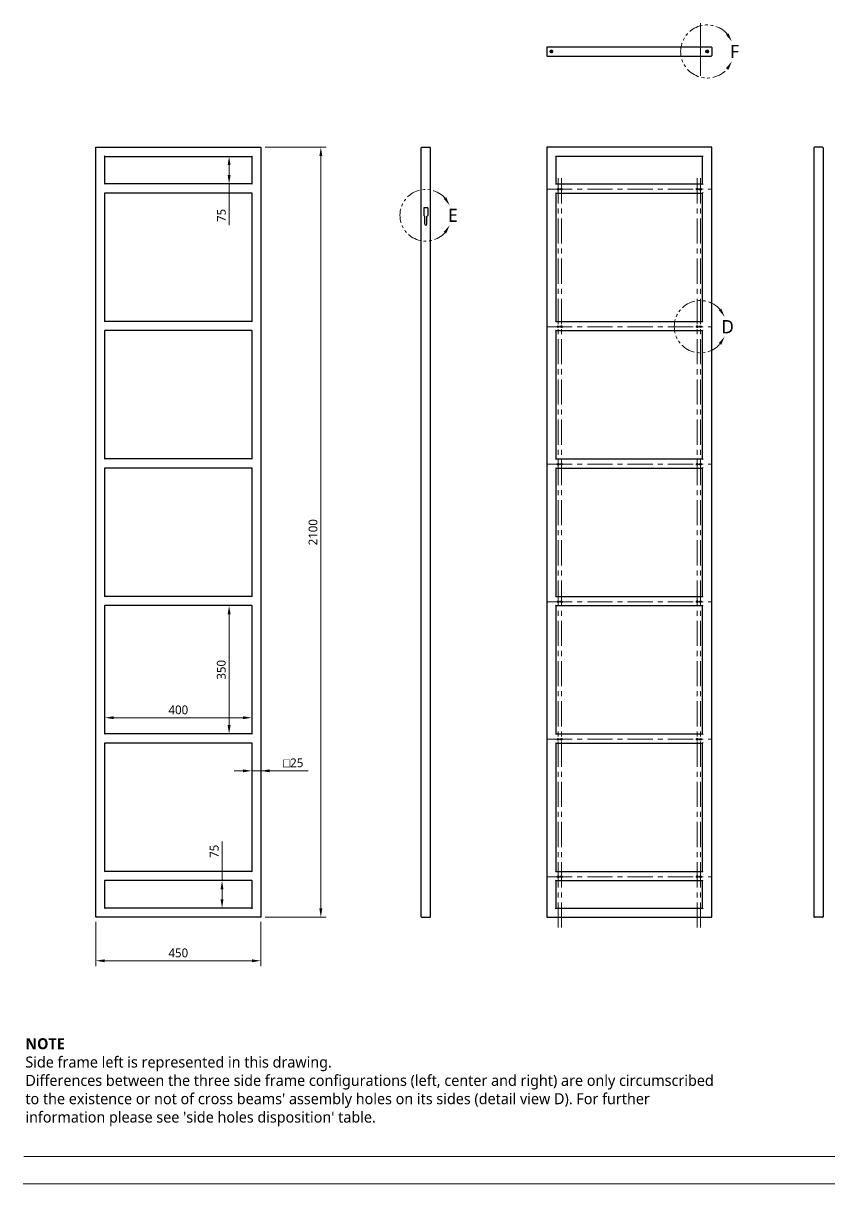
# Model space of a CAD drawing. Header units: millimetres. Extents: x 6 to 2422, y -21 to 287.
# Drawn here: x 862 to 1045.3, y 10 to 273.7 of the extents above; entities that cross this region are included whole.
import ezdxf

# ---------------------------------------------------------------- set-up
doc = ezdxf.new("R2010")
doc.units = ezdxf.units.MM
doc.header["$LTSCALE"] = 12.7
doc.header["$PDMODE"] = 33
doc.header["$PDSIZE"] = 1
for name, pattern in [('CENTER', [0.72, 0.45, -0.09, 0.09, -0.09]), ('HIDDEN', [0.15, 0.1, -0.05]), ('ONS_PHANTOM', [0.5, 0.25, -0.05, 0.05, -0.05, 0.05, -0.05])]:
    doc.linetypes.add(name, pattern=pattern)
for name, color, linetype, lineweight in [('ANNOTATION_TEXT', 7, 'Continuous', 25), ('BORDER_FRAME', 7, 'Continuous', 15), ('CENTERLINES', 251, 'CENTER', 13), ('DETAIL_VIEW_PARENT_BORDER', 7, 'ONS_PHANTOM', 15), ('SKETCHED_GEOMETRY', 251, 'Continuous', 13), ('SURFACE_THREAD_SYMBOLS_ON_AXIS', 7, 'HIDDEN', 15), ('Visible', 7, 'Continuous', 25)]:
    doc.layers.add(name, color=color, linetype=linetype, lineweight=lineweight)
doc.styles.add('Onshape-Standard', font='NotoSans-Regular.ttf')
doc.styles.add('Onshape-Standard-Dimension', font='OpenSans-Regular.ttf')
doc.styles.add('Onshape-Standard-NoteStyle', font='Open Sans', dxfattribs={"height": 2.5})
doc.dimstyles.new('Onshape-ISO-25$0', dxfattribs={"dimtxt": 2, "dimasz": 2, "dimexe": 1.25, "dimexo": 1, "dimgap": 0.75, "dimtad": 1, "dimtxsty": 'Onshape-Standard-Dimension', "dimcen": 2.5, "dimclrd": 251, "dimclre": 251, "dimclrt": 251, "dimadec": 1, "dimazin": 0, "dimtfac": 1, "dimtmove": 0, "dimatfit": 3, "dimfxl": 1, "dimlwd": 13, "dimlwe": 13, "dimarcsym": 0})

# ---------------------------------------------------------------- blocks, each defined once
blk = doc.blocks.new('*D11')
at = {"layer": 'ANNOTATION_TEXT', "color": 251, "lineweight": 13}
for p, q in [((878.49, 69.56), (878.49, 59.43)), ((915.99, 69.56), (915.99, 59.43)), ((913.99, 60.68), (880.49, 60.68))]:
    blk.add_line(p, q, dxfattribs=at)
at = {"layer": 'ANNOTATION_TEXT', "color": 251}
for points in [[(880.49, 61.01), (880.49, 60.35), (878.49, 60.68)], [(913.99, 60.35), (913.99, 61.01), (915.99, 60.68)]]:
    blk.add_solid(points, dxfattribs=at)
at = {"layer": 'Defpoints', "color": 0}
for p in [(878.49, 70.56), (915.99, 70.56), (878.49, 60.68)]:
    blk.add_point(p, dxfattribs=at)
at = {"layer": 'ANNOTATION_TEXT', "color": 251, "insert": (897.24, 62.46), "char_height": 2, "attachment_point": 5, "style": 'Onshape-Standard-Dimension'}
blk.add_mtext('450', dxfattribs=at)
blk = doc.blocks.new('*D12')
at = {"layer": 'ANNOTATION_TEXT', "color": 251, "lineweight": 13}
for p, q in [((916.99, 245.56), (930.87, 245.56)), ((929.62, 243.56), (929.62, 72.56)), ((916.99, 70.56), (930.87, 70.56))]:
    blk.add_line(p, q, dxfattribs=at)
at = {"layer": 'ANNOTATION_TEXT', "color": 251}
for points in [[(929.96, 243.56), (929.29, 243.56), (929.62, 245.56)], [(929.29, 72.56), (929.96, 72.56), (929.62, 70.56)]]:
    blk.add_solid(points, dxfattribs=at)
at = {"layer": 'Defpoints', "color": 0}
for p in [(915.99, 245.56), (915.99, 70.56), (929.62, 70.56)]:
    blk.add_point(p, dxfattribs=at)
at = {"layer": 'ANNOTATION_TEXT', "color": 251, "insert": (927.85, 158.06), "char_height": 2, "attachment_point": 5, "rotation": 90, "style": 'Onshape-Standard-Dimension'}
blk.add_mtext('2100', dxfattribs=at)
blk = doc.blocks.new('*D13')
at = {"layer": 'ANNOTATION_TEXT', "color": 251, "lineweight": 13}
for p, q in [((907.18, 78.9), (907.18, 87.76)), ((906.18, 78.9), (905.93, 78.9)), ((907.18, 74.65), (907.18, 76.9)), ((906.18, 72.65), (905.93, 72.65))]:
    blk.add_line(p, q, dxfattribs=at)
at = {"layer": 'ANNOTATION_TEXT', "color": 251}
for points in [[(907.51, 76.9), (906.84, 76.9), (907.18, 78.9)], [(906.84, 74.65), (907.51, 74.65), (907.18, 72.65)]]:
    blk.add_solid(points, dxfattribs=at)
at = {"layer": 'Defpoints', "color": 0}
for p in [(907.18, 78.9), (907.18, 78.9), (907.18, 72.65)]:
    blk.add_point(p, dxfattribs=at)
at = {"layer": 'ANNOTATION_TEXT', "color": 251, "insert": (905.41, 85.56), "char_height": 2, "attachment_point": 5, "rotation": 90, "style": 'Onshape-Standard-Dimension'}
blk.add_mtext('75', dxfattribs=at)
blk = doc.blocks.new('*D14')
at = {"layer": 'ANNOTATION_TEXT', "color": 251, "lineweight": 13}
for p, q in [((911.91, 103.84), (909.91, 103.84)), ((913.91, 104.84), (913.91, 105.09)), ((913.91, 103.84), (915.99, 103.84)), ((915.99, 104.84), (915.99, 105.09)), ((915.99, 103.84), (926.71, 103.84)), ((917.99, 103.84), (919.99, 103.84))]:
    blk.add_line(p, q, dxfattribs=at)
at = {"layer": 'ANNOTATION_TEXT', "color": 251}
for points in [[(911.91, 103.51), (911.91, 104.18), (913.91, 103.84)], [(917.99, 104.18), (917.99, 103.51), (915.99, 103.84)]]:
    blk.add_solid(points, dxfattribs=at)
at = {"layer": 'Defpoints', "color": 0}
for p in [(913.91, 103.84), (915.99, 103.84), (915.99, 103.84)]:
    blk.add_point(p, dxfattribs=at)
at = {"layer": 'ANNOTATION_TEXT', "color": 251, "insert": (923.35, 105.65), "char_height": 2, "attachment_point": 5, "style": 'Onshape-Standard-Dimension'}
blk.add_mtext('{\\FGDT.SHX|c0;o}25', dxfattribs=at)
blk = doc.blocks.new('*D15')
at = {"layer": 'ANNOTATION_TEXT', "color": 251, "lineweight": 13}
for p, q in [((880.58, 113.23), (880.58, 117.16)), ((913.91, 113.23), (913.91, 117.16)), ((911.91, 115.91), (882.58, 115.91))]:
    blk.add_line(p, q, dxfattribs=at)
at = {"layer": 'ANNOTATION_TEXT', "color": 251}
for points in [[(882.58, 116.25), (882.58, 115.58), (880.58, 115.91)], [(911.91, 115.58), (911.91, 116.25), (913.91, 115.91)]]:
    blk.add_solid(points, dxfattribs=at)
at = {"layer": 'Defpoints', "color": 0}
for p in [(880.58, 115.91), (880.58, 112.23), (913.91, 112.23)]:
    blk.add_point(p, dxfattribs=at)
at = {"layer": 'ANNOTATION_TEXT', "color": 251, "insert": (897.24, 117.69), "char_height": 2, "attachment_point": 5, "style": 'Onshape-Standard-Dimension'}
blk.add_mtext('400', dxfattribs=at)
blk = doc.blocks.new('*D16')
at = {"layer": 'ANNOTATION_TEXT', "color": 251, "lineweight": 13}
for p, q in [((912.91, 141.4), (907.53, 141.4)), ((908.78, 139.4), (908.78, 114.23)), ((912.91, 112.23), (907.53, 112.23))]:
    blk.add_line(p, q, dxfattribs=at)
at = {"layer": 'ANNOTATION_TEXT', "color": 251}
for points in [[(909.12, 139.4), (908.45, 139.4), (908.78, 141.4)], [(908.45, 114.23), (909.12, 114.23), (908.78, 112.23)]]:
    blk.add_solid(points, dxfattribs=at)
at = {"layer": 'Defpoints', "color": 0}
for p in [(913.91, 141.4), (908.78, 112.23), (913.91, 112.23)]:
    blk.add_point(p, dxfattribs=at)
at = {"layer": 'ANNOTATION_TEXT', "color": 251, "insert": (907.01, 126.81), "char_height": 2, "attachment_point": 5, "rotation": 90, "style": 'Onshape-Standard-Dimension'}
blk.add_mtext('350', dxfattribs=at)
blk = doc.blocks.new('*D17')
at = {"layer": 'ANNOTATION_TEXT', "color": 251, "lineweight": 13}
for p, q in [((907.78, 243.48), (907.53, 243.48)), ((908.78, 241.48), (908.78, 239.23)), ((907.78, 237.23), (907.53, 237.23)), ((908.78, 237.23), (908.78, 227.86))]:
    blk.add_line(p, q, dxfattribs=at)
at = {"layer": 'ANNOTATION_TEXT', "color": 251}
for points in [[(909.12, 241.48), (908.45, 241.48), (908.78, 243.48)], [(908.45, 239.23), (909.12, 239.23), (908.78, 237.23)]]:
    blk.add_solid(points, dxfattribs=at)
at = {"layer": 'Defpoints', "color": 0}
for p in [(908.78, 243.48), (908.78, 237.23), (908.78, 237.23)]:
    blk.add_point(p, dxfattribs=at)
at = {"layer": 'ANNOTATION_TEXT', "color": 251, "insert": (907.02, 230.06), "char_height": 2, "attachment_point": 5, "rotation": 90, "style": 'Onshape-Standard-Dimension'}
blk.add_mtext('75', dxfattribs=at)

msp = doc.modelspace()

# ---------------------------------------------------------------- linework, layer by layer
at = {"layer": 'BORDER_FRAME'}
msp.add_line((1262, 10), (862, 10), dxfattribs=at)
at = {"layer": 'CENTERLINES'}
for p, q in [((983.53408, 238.5203, 0.06439), (983.53408, 68.06197, -0.06439)), ((984.28408, 238.5203, 0.06439), (984.28408, 68.06197, -0.06439)), ((1015.11742, 238.5203, 0.06439), (1015.11742, 68.06197, -0.06439)), ((1015.86742, 238.5203, 0.06439), (1015.86742, 68.06197, -0.06439)), ((981.03408, 236.0203), (1018.36742, 236.0203)), ((981.03408, 204.7703), (1018.36742, 204.7703)), ((981.03408, 173.5203), (1018.36742, 173.5203)), ((981.03408, 142.2703), (1018.36742, 142.2703)), ((981.03408, 111.0203), (1018.36742, 111.0203)), ((981.03408, 79.7703), (1018.36742, 79.7703))]:
    msp.add_line(p, q, dxfattribs=at)
at = {"layer": 'DETAIL_VIEW_PARENT_BORDER', "color": 251, "lineweight": 13}
for centre, radius, start, end in [((1017.40908, 267.31645), 6.03255, 40.7380317, 319.1365362), ((953.47141, 230.08405), 5.8729, 41.8769722, 317.9936138), ((1015.86742, 204.7703), 5.94061, 41.3860955, 318.486212)]:
    msp.add_arc(centre, radius, start, end, dxfattribs=at)
for points in [[(1023.01247, 269.55112), (1022.26021, 271.434), (1021.69021, 271.08825)], [(1023.00756, 265.06952), (1021.68194, 263.53529), (1022.25119, 263.18829)], [(958.90253, 232.31872), (958.12142, 234.18981), (957.55681, 233.83534)], [(958.89747, 227.83711), (957.54832, 226.32354), (958.11214, 225.96779)], [(1021.3717, 207.00497), (1020.603, 208.8812), (1020.03605, 208.53047)], [(1021.3667, 202.52336), (1020.02766, 201.00084), (1020.59383, 200.64886)]]:
    msp.add_solid(points, dxfattribs=at)
at = {"layer": 'SKETCHED_GEOMETRY'}
for p, q in [((1015.89546, 273.7387, 0.00452), (1015.89546, 261.76321, -0.00452)), ((1262, 16.17802), (862.16999, 16.17802))]:
    msp.add_line(p, q, dxfattribs=at)
at = {"layer": 'SURFACE_THREAD_SYMBOLS_ON_AXIS'}
for centre, radius in [((981.99242, 267.31645), 0.33333), ((1017.40908, 267.31645), 0.33333), ((984.28408, 236.0203), 0.20833), ((1015.11742, 236.0203), 0.20833), ((984.28408, 204.7703), 0.20833), ((1015.11742, 204.7703), 0.20833), ((984.28408, 173.5203), 0.20833), ((1015.11742, 173.5203), 0.20833), ((984.28408, 142.2703), 0.20833), ((1015.11742, 142.2703), 0.20833), ((984.28408, 111.0203), 0.20833), ((1015.11742, 111.0203), 0.20833), ((984.28408, 79.7703), 0.20833), ((1015.11742, 79.7703), 0.20833)]:
    msp.add_arc(centre, radius, 260, 188, dxfattribs=at)
at = {"layer": 'Visible'}
for p, q in [((980.95075, 268.23312), (980.95075, 266.39978)), ((981.07575, 268.35812), (1018.32575, 268.35812)), ((981.99242, 267.60812), (981.99242, 267.02478)), ((1017.40908, 267.60812), (1017.40908, 267.02478)), ((1018.45075, 268.23312), (1018.45075, 266.39978)), ((981.07575, 266.27478), (1018.32575, 266.27478)), ((878.49169, 70.56197), (878.49169, 245.56197)), ((878.49169, 245.56197), (915.99169, 245.56197)), ((878.61669, 245.43697), (878.49169, 245.56197)), ((915.86669, 245.43697), (915.99169, 245.56197)), ((915.99169, 245.56197), (915.99169, 70.56197)), ((952.44579, 70.68697), (952.44579, 245.43697)), ((952.57079, 245.56197), (954.40412, 245.56197)), ((954.52912, 70.68697), (954.52912, 245.43697)), ((980.95075, 245.56197), (980.95075, 70.56197)), ((1018.45075, 245.56197), (980.95075, 245.56197)), ((980.95075, 245.56197), (981.07575, 245.43697)), ((1018.45075, 245.56197), (1018.32575, 245.43697)), ((1018.45075, 70.56197), (1018.45075, 245.56197)), ((1041.6395, 245.43697), (1041.6395, 70.68697)), ((1043.59784, 245.56197), (1041.7645, 245.56197)), ((1043.72284, 245.43697), (1043.72284, 70.68697)), ((880.57502, 243.47863), (880.45002, 243.60363)), ((880.57502, 237.22863), (880.57502, 243.47863)), ((880.57502, 243.47863), (913.90835, 243.47863)), ((913.90835, 243.47863), (914.03335, 243.60363)), ((913.90835, 243.47863), (913.90835, 237.22863)), ((982.90908, 243.60363), (983.03408, 243.47863)), ((983.03408, 243.47863), (983.03408, 237.22863)), ((1016.36742, 243.47863), (983.03408, 243.47863)), ((1016.49242, 243.60363), (1016.36742, 243.47863)), ((1016.36742, 237.22863), (1016.36742, 243.47863)), ((880.57502, 237.22863), (880.45002, 237.10363)), ((880.45002, 235.2703), (880.57502, 235.1453)), ((913.90835, 237.22863), (880.57502, 237.22863)), ((880.57502, 205.97863), (880.57502, 235.1453)), ((913.90835, 235.1453), (880.57502, 235.1453)), ((914.03335, 237.10363), (913.90835, 237.22863)), ((913.90835, 235.1453), (914.03335, 235.2703)), ((913.90835, 235.1453), (913.90835, 205.97863)), ((983.03408, 237.22863), (982.90908, 237.10363)), ((982.90908, 235.2703), (983.03408, 235.1453)), ((983.03408, 237.22863), (1016.36742, 237.22863)), ((983.03408, 235.1453), (983.03408, 205.97863)), ((983.03408, 235.1453), (1016.36742, 235.1453)), ((1016.49242, 237.10363), (1016.36742, 237.22863)), ((1016.36742, 235.1453), (1016.49242, 235.2703)), ((1016.36742, 205.97863), (1016.36742, 235.1453)), ((953.02912, 231.7703), (953.02912, 230.07922)), ((953.04133, 230.04976), (953.24609, 229.845)), ((953.90412, 231.81197), (953.07079, 231.81197)), ((953.25829, 228.06197), (953.25829, 229.81554)), ((953.71662, 228.06197), (953.71662, 229.81554)), ((953.93359, 230.04976), (953.72883, 229.845)), ((953.94579, 231.7703), (953.94579, 230.07922)), ((880.57502, 205.97863), (880.45002, 205.85363)), ((913.90835, 205.97863), (880.57502, 205.97863)), ((914.03335, 205.85363), (913.90835, 205.97863)), ((983.03408, 205.97863), (982.90908, 205.85363)), ((983.03408, 205.97863), (1016.36742, 205.97863)), ((1016.49242, 205.85363), (1016.36742, 205.97863)), ((880.45002, 204.0203), (880.57502, 203.8953)), ((880.57502, 174.72863), (880.57502, 203.8953)), ((913.90835, 203.8953), (880.57502, 203.8953)), ((913.90835, 203.8953), (914.03335, 204.0203)), ((913.90835, 203.8953), (913.90835, 174.72863)), ((982.90908, 204.0203), (983.03408, 203.8953)), ((983.03408, 203.8953), (983.03408, 174.72863)), ((983.03408, 203.8953), (1016.36742, 203.8953)), ((1016.36742, 203.8953), (1016.49242, 204.0203)), ((1016.36742, 174.72863), (1016.36742, 203.8953)), ((880.57502, 174.72863), (880.45002, 174.60363)), ((913.90835, 174.72863), (880.57502, 174.72863)), ((914.03335, 174.60363), (913.90835, 174.72863)), ((983.03408, 174.72863), (982.90908, 174.60363)), ((983.03408, 174.72863), (1016.36742, 174.72863)), ((1016.49242, 174.60363), (1016.36742, 174.72863)), ((880.45002, 172.7703), (880.57502, 172.6453)), ((880.57502, 143.47863), (880.57502, 172.6453)), ((913.90835, 172.6453), (880.57502, 172.6453)), ((913.90835, 172.6453), (914.03335, 172.7703)), ((913.90835, 172.6453), (913.90835, 143.47863)), ((982.90908, 172.7703), (983.03408, 172.6453)), ((983.03408, 172.6453), (983.03408, 143.47863)), ((983.03408, 172.6453), (1016.36742, 172.6453)), ((1016.36742, 172.6453), (1016.49242, 172.7703)), ((1016.36742, 143.47863), (1016.36742, 172.6453)), ((880.57502, 143.47863), (880.45002, 143.35363)), ((913.90835, 143.47863), (880.57502, 143.47863)), ((914.03335, 143.35363), (913.90835, 143.47863)), ((983.03408, 143.47863), (982.90908, 143.35363)), ((983.03408, 143.47863), (1016.36742, 143.47863)), ((1016.49242, 143.35363), (1016.36742, 143.47863)), ((880.45002, 141.5203), (880.57502, 141.3953)), ((913.90835, 141.3953), (880.57502, 141.3953)), ((880.57502, 112.22863), (880.57502, 141.3953)), ((913.90835, 141.3953), (914.03335, 141.5203)), ((913.90835, 141.3953), (913.90835, 112.22863)), ((982.90908, 141.5203), (983.03408, 141.3953)), ((983.03408, 141.3953), (983.03408, 112.22863)), ((983.03408, 141.3953), (1016.36742, 141.3953)), ((1016.36742, 141.3953), (1016.49242, 141.5203)), ((1016.36742, 112.22863), (1016.36742, 141.3953)), ((880.57502, 112.22863), (880.45002, 112.10363)), ((913.90835, 112.22863), (880.57502, 112.22863)), ((914.03335, 112.10363), (913.90835, 112.22863)), ((983.03408, 112.22863), (982.90908, 112.10363)), ((983.03408, 112.22863), (1016.36742, 112.22863)), ((1016.49242, 112.10363), (1016.36742, 112.22863)), ((880.45002, 110.2703), (880.57502, 110.1453)), ((880.57502, 80.97863), (880.57502, 110.1453)), ((913.90835, 110.1453), (880.57502, 110.1453)), ((913.90835, 110.1453), (914.03335, 110.2703)), ((913.90835, 110.1453), (913.90835, 80.97863)), ((982.90908, 110.2703), (983.03408, 110.1453)), ((983.03408, 110.1453), (983.03408, 80.97863)), ((983.03408, 110.1453), (1016.36742, 110.1453)), ((1016.36742, 110.1453), (1016.49242, 110.2703)), ((1016.36742, 80.97863), (1016.36742, 110.1453)), ((880.57502, 80.97863), (880.45002, 80.85363)), ((913.90835, 80.97863), (880.57502, 80.97863)), ((914.03335, 80.85363), (913.90835, 80.97863)), ((983.03408, 80.97863), (982.90908, 80.85363)), ((983.03408, 80.97863), (1016.36742, 80.97863)), ((1016.49242, 80.85363), (1016.36742, 80.97863)), ((880.45002, 79.0203), (880.57502, 78.8953)), ((880.57502, 72.6453), (880.57502, 78.8953)), ((913.90835, 78.8953), (880.57502, 78.8953)), ((913.90835, 78.8953), (914.03335, 79.0203)), ((913.90835, 78.8953), (913.90835, 72.6453)), ((982.90908, 79.0203), (983.03408, 78.8953)), ((983.03408, 78.8953), (983.03408, 72.6453)), ((983.03408, 78.8953), (1016.36742, 78.8953)), ((1016.36742, 78.8953), (1016.49242, 79.0203)), ((1016.36742, 72.6453), (1016.36742, 78.8953)), ((880.57502, 72.6453), (880.45002, 72.5203)), ((913.90835, 72.6453), (880.57502, 72.6453)), ((913.90835, 72.6453), (914.03335, 72.5203)), ((982.90908, 72.5203), (983.03408, 72.6453)), ((983.03408, 72.6453), (1016.36742, 72.6453)), ((1016.49242, 72.5203), (1016.36742, 72.6453)), ((878.61669, 70.68697), (878.49169, 70.56197)), ((915.99169, 70.56197), (878.49169, 70.56197)), ((915.86669, 70.68697), (915.99169, 70.56197)), ((952.57079, 70.56197), (954.40412, 70.56197)), ((980.95075, 70.56197), (981.07575, 70.68697)), ((980.95075, 70.56197), (1018.45075, 70.56197)), ((1018.45075, 70.56197), (1018.32575, 70.68697)), ((1043.59784, 70.56197), (1041.7645, 70.56197))]:
    msp.add_line(p, q, dxfattribs=at)
for centre, radius in [((981.99242, 267.31645), 0.29167), ((1017.40908, 267.31645), 0.29167), ((983.53408, 236.0203), 0.1875), ((984.28408, 236.0203), 0.175), ((1015.11742, 236.0203), 0.175), ((1015.86742, 236.0203), 0.1875), ((983.53408, 204.7703), 0.1875), ((984.28408, 204.7703), 0.175), ((1015.11742, 204.7703), 0.175), ((1015.86742, 204.7703), 0.1875), ((983.53408, 173.5203), 0.1875), ((984.28408, 173.5203), 0.175), ((1015.11742, 173.5203), 0.175), ((1015.86742, 173.5203), 0.1875), ((983.53408, 142.2703), 0.1875), ((984.28408, 142.2703), 0.175), ((1015.11742, 142.2703), 0.175), ((1015.86742, 142.2703), 0.1875), ((983.53408, 111.0203), 0.1875), ((984.28408, 111.0203), 0.175), ((1015.11742, 111.0203), 0.175), ((1015.86742, 111.0203), 0.1875), ((983.53408, 79.7703), 0.1875), ((984.28408, 79.7703), 0.175), ((1015.11742, 79.7703), 0.175), ((1015.86742, 79.7703), 0.1875)]:
    msp.add_circle(centre, radius, dxfattribs=at)
for centre, radius, start, end in [((981.07575, 268.23312), 0.125, 90, 180), ((981.07575, 266.39978), 0.125, 180, 270), ((1018.32575, 268.23312), 0.125, 0, 90), ((1018.32575, 266.39978), 0.125, 270, 0), ((952.57079, 245.43697), 0.125, 90, 180), ((954.40412, 245.43697), 0.125, 0, 90), ((1041.7645, 245.43697), 0.125, 90, 180), ((1043.59784, 245.43697), 0.125, 0, 90), ((953.07079, 231.7703), 0.04167, 90, 180), ((953.07079, 230.07922), 0.04167, 180, 225), ((953.21662, 229.81554), 0.04167, 0, 45), ((953.75829, 229.81554), 0.04167, 135, 180), ((953.90412, 231.7703), 0.04167, 0, 90), ((953.90412, 230.07922), 0.04167, 315, 0), ((953.48746, 228.06197), 0.22917, 180, 0), ((952.57079, 70.68697), 0.125, 180, 270), ((954.40412, 70.68697), 0.125, 270, 0), ((1041.7645, 70.68697), 0.125, 180, 270), ((1043.59784, 70.68697), 0.125, 270, 0)]:
    msp.add_arc(centre, radius, start, end, dxfattribs=at)

# ---------------------------------------------------------------- texts
at = {"layer": 'ANNOTATION_TEXT', "insert": (862.49146, 43.08234), "char_height": 2.5, "width": 157.6643964, "attachment_point": 1, "style": 'Onshape-Standard-NoteStyle'}
msp.add_mtext("{\\fOpen Sans|b1|i0|c0|p0;NOTE}\\PSide frame left is represented in this drawing.\\PDifferences between the three side frame configurations (left, center and right) are only circumscribed to the existence or not of cross beams' assembly holes on its sides (detail view D). For further information please see 'side holes disposition' table.", dxfattribs=at)
at = {"layer": 'SKETCHED_GEOMETRY', "color": 251, "char_height": 3, "attachment_point": 1, "style": 'Onshape-Standard'}
for s, insert, width in [('\\fNoto Sans|b0|i0|c0|p0;\\W1.0000000000;\\T1.0000000000;\\o\\lF', (1022.60683, 268.81645), 2.1723433), ('\\fNoto Sans|b0|i0|c0|p0;\\W1.0000000000;\\T1.0000000000;\\o\\lE', (958.50949, 231.58405), 2.3276567), ('\\fNoto Sans|b0|i0|c0|p0;\\W1.0000000000;\\T1.0000000000;\\o\\lD', (1020.6115, 206.2703), 3.0551771)]:
    msp.add_mtext(s, dxfattribs=dict(at, insert=insert, width=width))

# ---------------------------------------------------------------- dimensions: what is measured, and where the dimension line sits
at = {"layer": 'ANNOTATION_TEXT'}
for base, p1, p2, angle, picture, middle, dimtype in [((929.62292, 70.56197), (915.99169, 245.56197), (915.99169, 70.56197), 270, '*D12', (929.62292, 158.06197), 161), ((908.78188, 237.22863), (908.78188, 243.47863, 0.67188), (908.78188, 237.22863, 0.67188), 90, '*D17', (908.78188, 230.05667), 160), ((908.78188, 112.22863), (913.90835, 141.3953), (913.90835, 112.22863), 270, '*D16', (908.78188, 126.81197), 161), ((880.57502, 115.91179), (913.90835, 112.22863), (880.57502, 112.22863), 180, '*D15', (897.24169, 115.91179), 161), ((907.17606, 78.8953), (907.17606, 72.6453, 0.67187), (907.17606, 78.8953, 0.67188), 90, '*D13', (907.17606, 85.55509), 160), ((878.49169, 60.68023), (915.99169, 70.56197), (878.49169, 70.56197), 180, '*D11', (897.24169, 60.68023), 161)]:
    dim = msp.add_linear_dim(base=base, p1=p1, p2=p2, angle=angle, dimstyle='Onshape-ISO-25$0', override={"dimlfac": 12, "dimpost": ''}, dxfattribs=at)
    dim.commit()
    dim.dimension.update_dxf_attribs({"geometry": picture, "text_midpoint": middle, "dimtype": dimtype})
dim = msp.add_linear_dim(base=(915.99169, 103.84272), p1=(913.90835, 103.84272, 0.67188), p2=(915.99169, 103.84272, 0.67188), dimstyle='Onshape-ISO-25$0', override={"dimlfac": 12, "dimpost": '{\\FGDT.SHX|c0;o}<>'}, dxfattribs=at)
dim.commit()
dim.dimension.update_dxf_attribs({"geometry": '*D14', "text_midpoint": (923.35191, 103.84272), "dimtype": 160})

doc.saveas('drawing.dxf')
